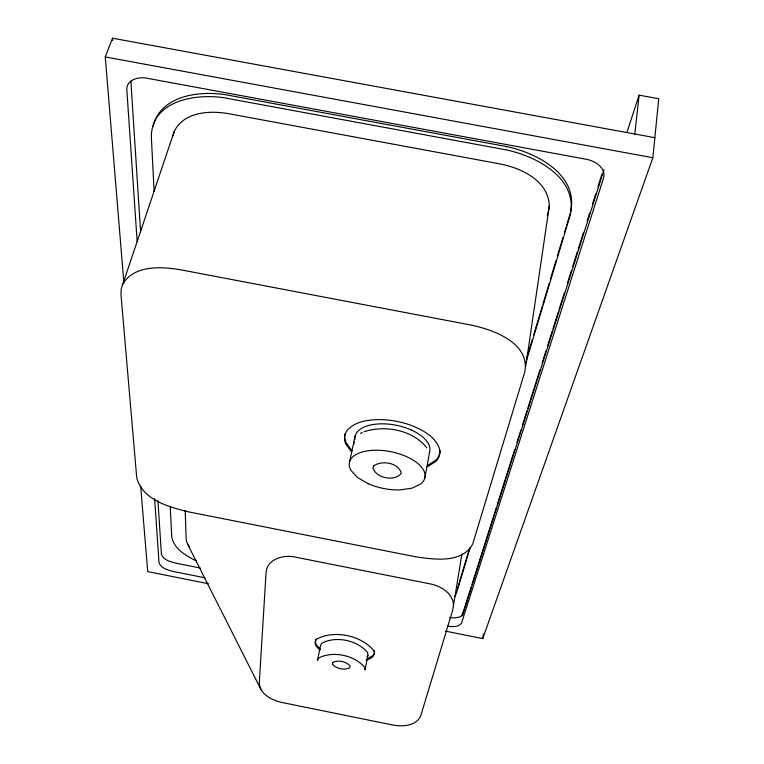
<?xml version="1.0" encoding="UTF-8"?>
<svg xmlns="http://www.w3.org/2000/svg" width="764" height="764" viewBox="0 0 764 764"><rect width="100%" height="100%" fill="white"/><g stroke="black" fill="none" stroke-linecap="round" stroke-linejoin="round"><path stroke-width="1.15" d="M453.434 606.635C454.169 593.666 440.618 585.644 429.349 583.734L296.633 557.376C284.886 554.253 266.961 558.245 266.053 572.771L259.311 682.5C259.426 694.352 272.471 700.55 282.556 702.603L392.104 724.874C402.045 726.927 416.647 726.344 420.897 715.257L452.756 609.978L461.905 553.957M445.393 631.121L482.752 638.599L652.867 157.737L658.74 98.718L639.086 95.137L626.891 132.506M634.817 134.006L639.086 95.137M525.718 366.443L549.278 206.07C548.743 180.505 520.456 167.517 498.625 163.668L230.088 113.96C210.778 110.236 183.933 111.305 174.173 131.551L121.151 289.069L120.998 294.875L136.737 477.786C142.438 499.904 169.045 507.105 188.603 511.88L415.186 556.708C433.771 559.458 462.096 563.822 472.715 544.016L524.715 372.173C530.55 342.807 492.828 329.513 470.452 324.948L181.211 269.902C161.576 266.502 133.547 264.65 122.278 284.886M482.752 638.599L483.44 633.919M462.382 615.278L463.032 612.394L462.516 615.115L459.794 616.959L455.22 617.856L449.566 617.675M462.516 615.115L463.127 612.222M461.723 615.918L461.991 614.218M548.227 212.201L549.278 206.07M424.889 477.825L429.683 451.562M570.45 212.564C579.647 174.135 534.428 151.348 503.275 145.962L230.527 95.634C202.756 89.885 160.411 93.972 152.81 127.139M367.923 655.111L365.068 669.933L364.753 667.335C354.286 655.14 332.932 650.565 318.607 658.033L317.452 660.325L320.574 645.58L321.73 643.25C335.912 635.61 357.342 640.184 367.618 652.485L367.923 655.111L367.045 656.629M349.549 461.905L355.174 435.852M172.922 136.021L174.173 131.551M547.253 215.639L547.903 213.347M457.283 589.254L469.23 549.488M526.864 357.667L532.355 339.378M533.721 334.813L542.306 306.249M542.994 303.967L549.173 283.396M550.548 278.831L556.039 260.543M557.405 255.978L562.906 237.7M564.271 233.125L565.99 227.414M566.678 225.132L570.106 213.7M470.175 547.626L456.519 592.988L454.991 596.235M526.071 361.83L570.011 215.792C579.188 177.343 533.855 154.634 502.712 149.228L229.534 98.785C200.493 92.358 150.603 98.785 151.377 137.787L154.108 191.277M463.29 611.859L471.207 586.857M471.932 584.584L496.409 507.325M497.125 505.052L514.764 449.375M516.922 442.557L520.886 430.056M522.318 425.519L526.998 410.745M527.723 408.473L539.957 369.843M542.115 363.024L546.079 350.523M547.521 345.977L552.2 331.213M552.916 328.94L558.312 311.893M559.038 309.621L564.434 292.574M567.318 283.492L571.271 270.991M572.714 266.445L577.393 251.671M578.109 249.398L583.515 232.361M587.115 220.997L589.636 213.041M592.511 203.95L595.748 193.731M597.906 186.913L601.87 174.412M603.98 169.751L462.726 614.762M123.883 282.776L105.26 56.947L112.509 38.2L654.863 137.682M316.286 639.01L315.331 640.967L315.924 644.281L320.192 649.094M427.544 465.438L435.709 460.3A40.922 22.357 11 0 0 440.083 450.483M427.286 466.823L435.461 461.704A40.95 22.337 11 0 0 438.908 447.131C434.506 436.769 423.944 430.82 414.088 426.541A52.019 28.258 11.2 0 0 378.323 419.617C367.694 419.894 355.738 421.461 347.954 429.463A40.912 22.318 11.4 0 0 345.911 444.256L351.65 452.078M360.398 433.312L362.289 432.5M364.18 431.689C385.161 424.822 412.799 429.922 426.78 447.809M367.283 658.578L372.899 655.741L374.561 652.876L374.331 650.68M366.023 660.067L369.127 659.179L372.67 656.935L374.341 654.07L373.988 650.775C361.181 635.314 334.221 629.555 316.506 639.22L315.074 642.152L315.666 645.465L319.944 650.279M447.255 626.193C451.906 626.595 458.515 627.55 461.523 623.099L603.684 177.601C606.033 167.058 594.01 160.364 585.167 159.074L148.197 78.463C140.07 76.362 126.709 78.883 126.805 89.398L137.157 241.615M105.26 56.947L652.867 157.737M200.311 568.034L175.777 563.135C170.487 561.788 163.381 560.041 161.405 554.301L157.947 500.802M204.962 577.813L173.447 571.51C168.147 570.154 161.032 568.445 159.007 562.705L154.634 498.491M208.419 583.734L147.71 571.596L140.652 486.019M368.21 483.727L357.59 477.567L350.953 470.357A32.709 17.381 11.4 0 1 352.939 456.691C358.727 451.896 366.539 450.636 373.825 450.254A41.332 21.879 11.3 0 1 406.591 456.652C413.276 459.737 420.114 463.863 423.753 470.509A32.737 17.391 11.1 0 1 420.735 484.004L411.939 488.206L399.82 489.915A41.619 22.185 11.3 0 1 368.219 483.707M411.691 430.161C418.319 433.283 425.08 437.466 428.604 444.142M196.272 560.948C186.091 555.734 173.562 548.848 171.738 536.395L170.219 506.637M351.946 450.693L346.226 442.872A40.884 22.337 11.4 0 1 345.213 433.589M185.194 510.667L186.168 539.05L186.683 542.039L189.329 546.757M187.705 544.379L260.772 689.128M353.942 441.917L354.171 443.97M112.509 38.2L112.69 40.578M130.883 81.156L140.624 232.132M411.672 430.17A40.874 22.252 11.2 0 0 379.288 423.886C372.03 424.278 364.256 425.653 358.583 430.543A32.346 17.677 11.3 0 0 354.868 439.434M428.623 444.142A32.374 17.677 11.1 0 1 429.349 452.718M373.73 465.916L372.908 467.625C375.42 478.149 394.94 482.017 401.272 473.26C398.846 462.745 381.713 459.938 373.73 465.916M332.76 662.445L332.445 664.279C336.408 668.815 344.287 670.477 349.702 667.793L350.065 665.979C346.13 661.395 338.166 659.724 332.76 662.445"/></g></svg>
